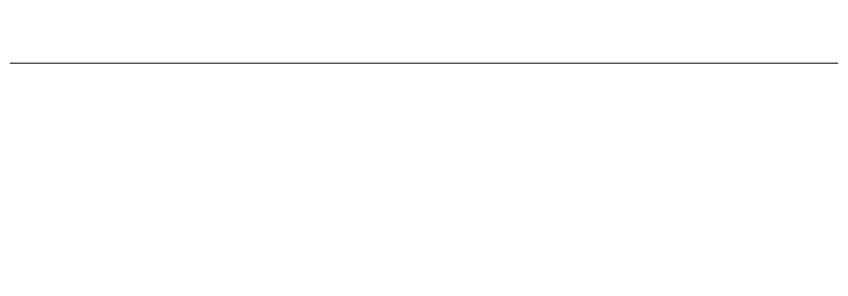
# Model space of a CAD drawing. Header units: inches. Extents: x -4169 to -1846, y 9706 to 12377.
# Drawn here: x -3830.94 to -3828.744, y 10546.605 to 10547.316 of the extents above; entities that cross this region are included whole.
import ezdxf

# ---------------------------------------------------------------- set-up
doc = ezdxf.new("R2010")
doc.units = ezdxf.units.IN
doc.header["$MEASUREMENT"] = 0
doc.layers.add('A-WALL', color=113, linetype='Continuous', lineweight=18)
doc.layers.add('A-WALL-PATT-4', color=111, linetype='Continuous', lineweight=9)

msp = doc.modelspace()

# ---------------------------------------------------------------- hatches: boundary and pattern name
at = {"layer": 'A-WALL-PATT-4'}
h = msp.add_hatch(dxfattribs=at)
h.set_pattern_fill('FP_35', color=256, style=0, pattern_type=2)
h.set_pattern_definition([(45, (0, 0), (-6.335677, 6.335677), []), (45, (0, 9.6), (-6.335677, 6.335677), [])])
h.paths.add_polyline_path([(-3486.6737, 10547.1894), (-3486.6737, 10547.6894), (-3549.6096, 10547.6894), (-3549.6096, 10547.1894), (-3486.7026, 10547.1894)], flags=0)
h.paths.add_polyline_path([(-3852.4737, 10547.1894), (-3821.2862, 10547.1894), (-3821.2862, 10547.6894), (-3852.4737, 10547.6894)], flags=0)
h.paths.add_polyline_path([(-3706.4878, 10547.1894), (-3680.8661, 10547.1894), (-3680.8661, 10547.6894), (-3814.0362, 10547.6894), (-3814.0362, 10547.1894), (-3747.9911, 10547.1894), (-3747.9911, 10547.4144), (-3717.9911, 10547.4144), (-3717.9911, 10547.1894)], flags=0)
h.paths.add_polyline_path([(-3677.3661, 10547.1894), (-3673.7411, 10547.1894), (-3673.7411, 10547.4144), (-3655.7411, 10547.4144), (-3655.7411, 10547.1894), (-3652.7411, 10547.1894), (-3652.7411, 10547.4144), (-3592.7411, 10547.4144), (-3592.7411, 10547.1894), (-3589.8092, 10547.1894), (-3589.8092, 10547.4144), (-3571.8092, 10547.4144), (-3571.8092, 10547.1894), (-3553.1096, 10547.1894), (-3553.1096, 10547.6894), (-3677.3661, 10547.6894), (-3677.3661, 10547.4496)], flags=0)
h = msp.add_hatch(dxfattribs=at)
h.set_pattern_fill('FP_1', color=256, style=0, pattern_type=2)
h.set_pattern_definition([(0, (0, 0), (20.48, 5.12), [0.845, -14.515, 0.845, -14.515, -81.92]), (0, (0, 0), (20.48, 5.12), [-30.72, 0.845, -29.875, 0.845, -14.515, -35.84]), (0, (0, 0), (20.48, 5.12), [-76.8, 0.845, -9.395, 0.845, -24.755]), (120, (7.68, 2.56), (-14.67405, 15.1762003), [0.845, -14.515, 0.845, -14.515, -81.92]), (120, (7.68, 2.56), (-14.67405, 15.1762003), [-30.72, 0.845, -29.875, 0.845, -14.515, -35.84]), (120, (7.68, 2.56), (-14.67405, 15.1762003), [-76.8, 0.845, -9.395, 0.845, -24.755]), (240, (10.24, 12.8), (-5.80595, -20.2962003), [0.845, -14.515, 0.845, -14.515, -81.92]), (240, (10.24, 12.8), (-5.80595, -20.2962003), [-30.72, 0.845, -29.875, 0.845, -14.515, -35.84]), (240, (10.24, 12.8), (-5.80595, -20.2962003), [-76.8, 0.845, -9.395, 0.845, -24.755])])
h.paths.add_polyline_path([(-3486.7097, 10546.5644), (-3486.6737, 10546.5644), (-3486.6737, 10547.1894), (-3549.6096, 10547.1894), (-3549.6096, 10546.5644), (-3487.2987, 10546.5644)], flags=0)
h.paths.add_polyline_path([(-3851.8487, 10546.5644), (-3747.9911, 10546.5644), (-3747.9911, 10547.1894), (-3852.4737, 10547.1894), (-3852.4737, 10546.5644)], flags=0)
h.paths.add_polyline_path([(-3706.4878, 10546.5644), (-3680.8661, 10546.5644), (-3680.8661, 10547.1894), (-3717.9911, 10547.1894), (-3717.9911, 10546.5644)], flags=0)
h.paths.add_polyline_path([(-3571.8092, 10546.5644), (-3553.1096, 10546.5644), (-3553.1096, 10547.1894), (-3571.8092, 10547.1894), (-3571.8092, 10546.709)], flags=0)
h.paths.add_polyline_path([(-3677.3661, 10546.5644), (-3673.7411, 10546.5644), (-3673.7411, 10547.1894), (-3677.3661, 10547.1894), (-3677.3661, 10546.8897)], flags=0)
h.paths.add_polyline_path([(-3589.8092, 10546.5644), (-3589.8092, 10547.1894), (-3592.7411, 10547.1894), (-3592.7411, 10546.5644)], flags=0)
h.paths.add_polyline_path([(-3652.7411, 10546.5644), (-3652.7411, 10547.1894), (-3655.7411, 10547.1894), (-3655.7411, 10546.5644)], flags=0)

# ---------------------------------------------------------------- linework, layer by layer
at = {"layer": 'A-WALL'}
msp.add_line((-3852.4737, 10547.1894), (-3747.9911, 10547.1894), dxfattribs=at)

doc.saveas('drawing.dxf')
